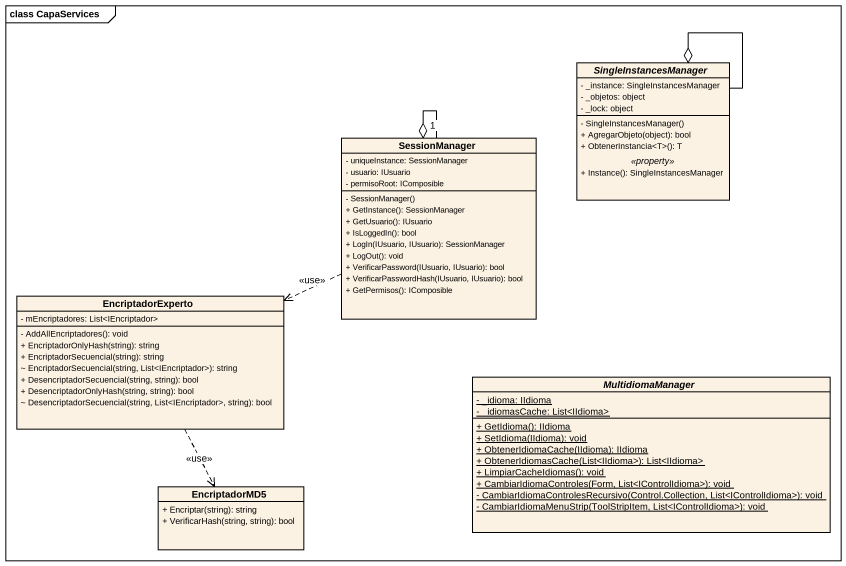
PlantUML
@startuml
mainframe class CapaServices
hide circle
hide empty members
skinparam classAttributeIconSize 0
abstract class SingleInstancesManager {
  - _instance: SingleInstancesManager
  - _objetos: object
  - _lock: object
  --
  - SingleInstancesManager()
  + AgregarObjeto(object): bool
  + ObtenerInstancia<T>(): T
  .. <<property>> ..
  + Instance(): SingleInstancesManager
}
class SessionManager {
  - uniqueInstance: SessionManager
  - usuario: IUsuario
  - permisoRoot: IComposible
  - SessionManager()
  + GetInstance(): SessionManager
  + GetUsuario(): IUsuario
  + IsLoggedIn(): bool
  + LogIn(IUsuario, IUsuario): SessionManager
  + LogOut(): void
  + VerificarPassword(IUsuario, IUsuario): bool
  + VerificarPasswordHash(IUsuario, IUsuario): bool
  + GetPermisos(): IComposible
}
class EncriptadorExperto {
  - mEncriptadores: List<IEncriptador>
  - AddAllEncriptadores(): void
  + EncriptadorOnlyHash(string): string
  + EncriptadorSecuencial(string): string
  ~ EncriptadorSecuencial(string, List<IEncriptador>): string
  + DesencriptadorSecuencial(string, string): bool
  + DesencriptadorOnlyHash(string, string): bool
  ~ DesencriptadorSecuencial(string, List<IEncriptador>, string): bool
}
abstract class MultidiomaManager {
  {static} - _idioma: IIdioma
  {static} - _idiomasCache: List<IIdioma>
  {static} + GetIdioma(): IIdioma
  {static} + SetIdioma(IIdioma): void
  {static} + ObtenerIdiomaCache(IIdioma): IIdioma
  {static} + ObtenerIdiomasCache(List<IIdioma>): List<IIdioma>
  {static} + LimpiarCacheIdiomas(): void
  {static} + CambiarIdiomaControles(Form, List<IControlIdioma>): void
  {static} - CambiarIdiomaControlesRecursivo(Control.Collection, List<IControlIdioma>): void
  {static} - CambiarIdiomaMenuStrip(ToolStripItem, List<IControlIdioma>): void
}
class EncriptadorMD5 {
  + Encriptar(string): string
  + VerificarHash(string, string): bool
}
SingleInstancesManager --o SingleInstancesManager
SessionManager --o "1" SessionManager
SessionManager .left.> EncriptadorExperto : <<use>>
EncriptadorExperto ..> EncriptadorMD5 : <<use>>
@enduml
